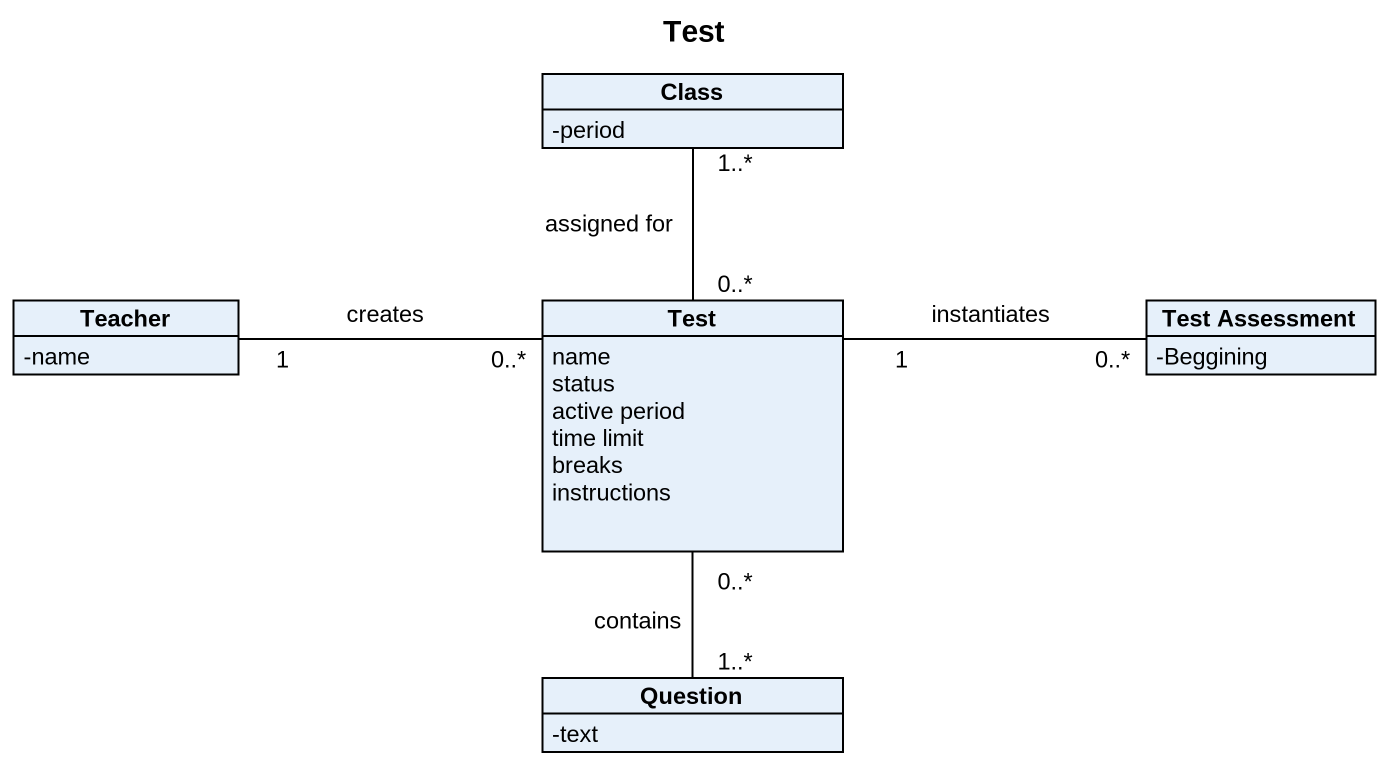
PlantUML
@startuml
title Test
hide circle
hide empty members
skinparam classAttributeIconSize 0
class "Class" as Class_ {
  -period
}
class Teacher {
  -name
}
class Test {
  name
  status
  active period
  time limit
  breaks
  instructions
}
class "Test Assessment" as Test_Assessment {
  -Beggining
}
class Question {
  -text
}
Class_ "1..*" -- "0..*" Test : assigned for
Teacher "1" -right- "0..*" Test : creates
Test "1" -right- "0..*" Test_Assessment : instantiates
Question "1..*" -up- "0..*" Test : contains
@enduml
